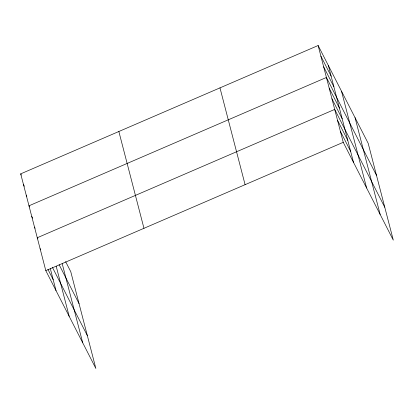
<?xml version="1.0" encoding="UTF-8"?>
<svg xmlns="http://www.w3.org/2000/svg" width="414" height="414" viewBox="0 0 414 414"><rect width="100%" height="100%" fill="white"/><g stroke="black" fill="none" stroke-linecap="round" stroke-linejoin="round"><path stroke-width="0.62" d="M65.614 261.627L70.758 271.677L95.867 368.481L45.809 270.658L20.7 173.854L318.133 45.519L368.191 143.342L393.3 240.146L343.242 142.323L318.133 45.519M45.809 270.658L343.242 142.323M320.897 56.169L331.128 76.155M323.66 66.814L333.886 86.805M376.476 175.288L326.418 77.465L28.985 205.799L29.57 206.943M329.182 88.115L339.413 108.101M331.945 98.76L342.171 118.751M384.761 207.228L334.703 109.41L37.27 237.745L37.855 238.888M337.55 120.381L347.781 140.367M340.396 131.352L350.627 151.338M20.7 173.854L21.285 174.998M23.463 184.504L24.338 186.217M26.222 195.154L26.806 196.298M59.13 264.706L79.043 303.622M31.749 216.45L32.623 218.162M34.507 227.1L35.092 228.238M52.355 267.227L87.328 335.568M40.117 248.716L40.701 249.859M47.931 269.4L53.189 279.678M355.046 117.654L380.155 214.457M341.509 91.194L366.613 187.997M328.364 65.505L353.473 162.309M219.979 87.871L245.088 184.675M118.854 131.507L143.963 228.311M62.219 263.739L82.722 342.797M56.195 266.264L69.179 316.332M50.348 268.707L56.035 290.649"/></g></svg>
